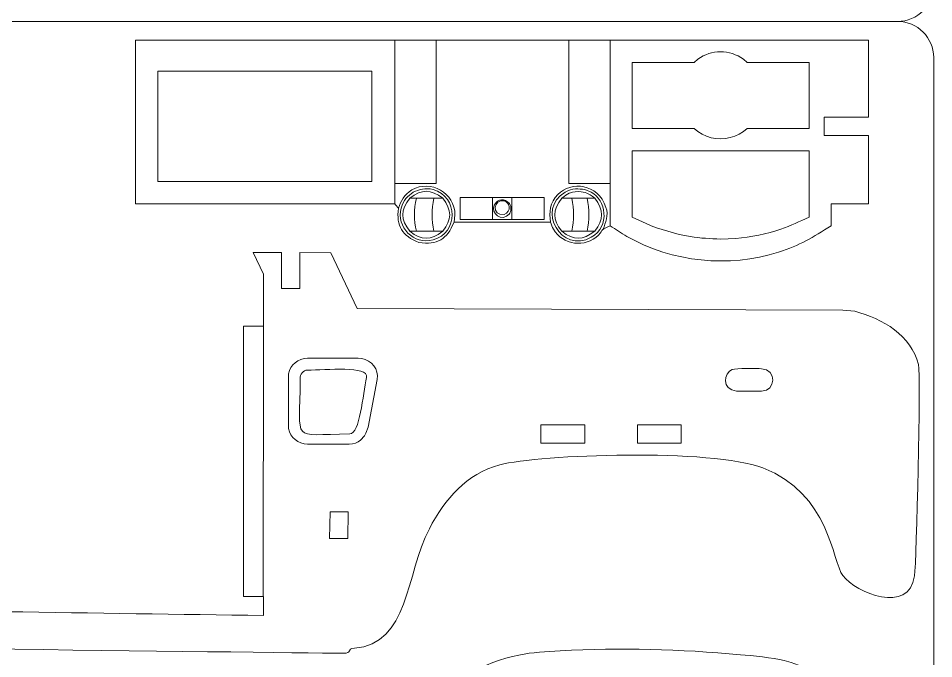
# Model space of a CAD drawing. Header units: centimetres. Extents: x -129.3 to -71.3, y -1.4 to 86.6.
# Drawn here: x -83.94 to -71.26, y 33.8 to 42.67 of the extents above; entities that cross this region are included whole.
import ezdxf

# ---------------------------------------------------------------- set-up
doc = ezdxf.new("R2010")
doc.units = ezdxf.units.CM
doc.header["$MEASUREMENT"] = 0
doc.layers.add('Camada 1', color=7, linetype='Continuous')

msp = doc.modelspace()

# ---------------------------------------------------------------- linework, layer by layer
at = {"layer": 'Camada 1', "color": 250, "lineweight": 20}
for points, knots in [([(-99.75825, 42.62823), (-100.03324, 42.62823), (-100.25825, 42.85323), (-100.25825, 43.12824), (-100.25825, 43.12824), (-100.25825, 43.12824), (-100.25825, 86.12825), (-100.25825, 86.12825), (-100.25825, 86.12825), (-100.25825, 86.40325), (-100.03324, 86.62825), (-99.75825, 86.62825), (-99.75825, 86.62825), (-99.75825, 86.62825), (-71.75824, 86.62825), (-71.75824, 86.62825), (-71.75824, 86.62825), (-71.48325, 86.62825), (-71.25825, 86.40325), (-71.25825, 86.12825), (-71.25825, 86.12825), (-71.25825, 86.12825), (-71.25825, 43.12824), (-71.25825, 43.12824), (-71.25825, 43.12824), (-71.25825, 42.85323), (-71.48325, 42.62823), (-71.75824, 42.62823)], [0, 0, 0, 0, 0.125, 0.125, 0.125, 0.125, 0.25, 0.25, 0.25, 0.25, 0.375, 0.375, 0.375, 0.375, 0.5, 0.5, 0.5, 0.5, 0.625, 0.625, 0.625, 0.625, 0.75, 0.75, 0.75, 0.75, 1, 1, 1, 1]), ([(-99.75825, -1.37179), (-99.75825, -1.37179), (-71.75824, -1.37179), (-71.75824, -1.37179), (-71.75824, -1.37179), (-71.48325, -1.37179), (-71.25825, -1.14679), (-71.25825, -0.87179), (-71.25825, -0.87179), (-71.25825, -0.87179), (-71.25825, 42.12822), (-71.25825, 42.12822), (-71.25825, 42.12822), (-71.25825, 42.40323), (-71.48325, 42.62823), (-71.75824, 42.62823), (-71.75824, 42.62823), (-71.75824, 42.62823), (-99.75825, 42.62823), (-99.75825, 42.62823), (-99.75825, 42.62823), (-100.03324, 42.62823), (-100.25825, 42.40323), (-100.25825, 42.12822), (-100.25825, 42.12822), (-100.25825, 42.12822), (-100.25825, -0.87179), (-100.25825, -0.87179), (-100.25825, -0.87179), (-100.25825, -1.14679), (-100.03324, -1.37179), (-99.75825, -1.37179)], [0, 0, 0, 0, 0.11111111, 0.11111111, 0.11111111, 0.11111111, 0.22222222, 0.22222222, 0.22222222, 0.22222222, 0.33333333, 0.33333333, 0.33333333, 0.33333333, 0.44444444, 0.44444444, 0.44444444, 0.44444444, 0.55555556, 0.55555556, 0.55555556, 0.55555556, 0.66666667, 0.66666667, 0.66666667, 0.66666667, 0.77777778, 0.77777778, 0.77777778, 0.77777778, 1, 1, 1, 1])]:
    msp.add_open_spline(points, degree=3, knots=knots, dxfattribs=at)
at = {"layer": 'Camada 1', "lineweight": 9}
for points, knots in [([(-78.39124, 39.56619), (-78.61959, 39.66076), (-78.7074, 39.78839), (-78.67397, 40.04219), (-78.67397, 40.04219), (-78.69135, 40.06259), (-78.70872, 40.08298), (-78.72611, 40.10338), (-78.72611, 40.10338), (-79.92236, 40.10338), (-81.11861, 40.10338), (-82.31486, 40.10338), (-82.31486, 40.10338), (-82.31486, 40.85811), (-82.31486, 41.61284), (-82.31486, 42.36756), (-82.31486, 42.36756), (-82.31486, 42.36756), (-72.16221, 42.36756), (-72.16221, 42.36756), (-72.16221, 42.36756), (-72.16221, 42.0123), (-72.16221, 41.65703), (-72.16221, 41.30177), (-72.16221, 41.30177), (-72.36619, 41.30177), (-72.57018, 41.30177), (-72.77416, 41.30177), (-72.77416, 41.30177), (-72.77416, 41.21677), (-72.77416, 41.13179), (-72.77416, 41.04679), (-72.77416, 41.04679), (-72.57018, 41.04679), (-72.36619, 41.04679), (-72.16221, 41.04679), (-72.16221, 41.04679), (-72.16221, 40.73233), (-72.16221, 40.41785), (-72.16221, 40.10338), (-72.16221, 40.10338), (-72.33485, 40.10338), (-72.50748, 40.10338), (-72.68012, 40.10338), (-72.68012, 40.10338), (-72.68012, 40.00139), (-72.68012, 39.8994), (-72.68012, 39.79741), (-72.68012, 39.79741), (-72.92926, 39.63851), (-73.11713, 39.52594), (-73.40684, 39.43323), (-73.40684, 39.43323), (-74.0983, 39.21197), (-74.87917, 39.29288), (-75.51058, 39.65118), (-75.51058, 39.65118), (-75.587, 39.69993), (-75.66341, 39.74867), (-75.73983, 39.79741), (-75.73983, 39.79741), (-75.91445, 39.71641), (-75.81812, 39.75299), (-75.90195, 39.66914), (-75.90195, 39.66914), (-76.08305, 39.48801), (-76.39963, 39.5297), (-76.52769, 39.75152), (-76.52769, 39.75152), (-76.54093, 39.7835), (-76.55418, 39.81547), (-76.56742, 39.84745), (-76.56742, 39.84745), (-77.01297, 39.84745), (-77.45853, 39.84745), (-77.90409, 39.84745), (-77.90409, 39.84745), (-78.00341, 39.60758), (-78.13393, 39.53233), (-78.39124, 39.56619)], [0, 0, 0, 0, 0.04761905, 0.04761905, 0.04761905, 0.04761905, 0.0952381, 0.0952381, 0.0952381, 0.0952381, 0.14285714, 0.14285714, 0.14285714, 0.14285714, 0.19047619, 0.19047619, 0.19047619, 0.19047619, 0.23809524, 0.23809524, 0.23809524, 0.23809524, 0.28571429, 0.28571429, 0.28571429, 0.28571429, 0.33333333, 0.33333333, 0.33333333, 0.33333333, 0.38095238, 0.38095238, 0.38095238, 0.38095238, 0.42857143, 0.42857143, 0.42857143, 0.42857143, 0.47619048, 0.47619048, 0.47619048, 0.47619048, 0.52380952, 0.52380952, 0.52380952, 0.52380952, 0.57142857, 0.57142857, 0.57142857, 0.57142857, 0.61904762, 0.61904762, 0.61904762, 0.61904762, 0.66666667, 0.66666667, 0.66666667, 0.66666667, 0.71428571, 0.71428571, 0.71428571, 0.71428571, 0.76190476, 0.76190476, 0.76190476, 0.76190476, 0.80952381, 0.80952381, 0.80952381, 0.80952381, 0.85714286, 0.85714286, 0.85714286, 0.85714286, 0.9047619, 0.9047619, 0.9047619, 0.9047619, 1, 1, 1, 1]), ([(-74.46775, 41.06651), (-74.46775, 41.06651), (-74.52475, 41.1015), (-74.52475, 41.1015), (-74.52475, 41.1015), (-74.52475, 41.1015), (-74.57675, 41.14351), (-74.57675, 41.14351), (-74.57675, 41.14351), (-74.57675, 41.14351), (-75.43378, 41.14351), (-75.43378, 41.14351), (-75.43378, 41.14351), (-75.43378, 41.14351), (-75.43378, 42.06153), (-75.43378, 42.06153), (-75.43378, 42.06153), (-75.43378, 42.06153), (-74.57675, 42.06153), (-74.57675, 42.06153), (-74.57675, 42.06153), (-74.57675, 42.06153), (-74.52575, 42.10454), (-74.52575, 42.10454), (-74.52575, 42.10454), (-74.33985, 42.24242), (-74.08203, 42.24208), (-73.89472, 42.10454), (-73.89472, 42.10454), (-73.89472, 42.10454), (-73.84272, 42.06153), (-73.84272, 42.06153), (-73.84272, 42.06153), (-73.84272, 42.06153), (-72.98568, 42.06153), (-72.98568, 42.06153), (-72.98568, 42.06153), (-72.98568, 42.06153), (-72.98568, 41.14351), (-72.98568, 41.14351), (-72.98568, 41.14351), (-72.98568, 41.14351), (-73.84272, 41.14351), (-73.84272, 41.14351), (-73.84272, 41.14351), (-73.84272, 41.14351), (-73.89472, 41.1015), (-73.89472, 41.1015), (-73.89472, 41.1015), (-74.04234, 40.99723), (-74.23818, 40.97377), (-74.40674, 41.0385), (-74.40674, 41.0385), (-74.40674, 41.0385), (-74.46775, 41.06651), (-74.46775, 41.06651)], [0, 0, 0, 0, 0.06666667, 0.06666667, 0.06666667, 0.06666667, 0.13333333, 0.13333333, 0.13333333, 0.13333333, 0.2, 0.2, 0.2, 0.2, 0.26666667, 0.26666667, 0.26666667, 0.26666667, 0.33333333, 0.33333333, 0.33333333, 0.33333333, 0.4, 0.4, 0.4, 0.4, 0.46666667, 0.46666667, 0.46666667, 0.46666667, 0.53333333, 0.53333333, 0.53333333, 0.53333333, 0.6, 0.6, 0.6, 0.6, 0.66666667, 0.66666667, 0.66666667, 0.66666667, 0.73333333, 0.73333333, 0.73333333, 0.73333333, 0.8, 0.8, 0.8, 0.8, 0.86666667, 0.86666667, 0.86666667, 0.86666667, 1, 1, 1, 1]), ([(-82.00906, 41.93954), (-82.00906, 41.93954), (-82.00906, 40.40947), (-82.00906, 40.40947), (-82.00906, 40.40947), (-82.00906, 40.40947), (-79.04294, 40.40947), (-79.04294, 40.40947), (-79.04294, 40.40947), (-79.04294, 40.40947), (-79.04294, 41.93954), (-79.04294, 41.93954), (-79.04294, 41.93954), (-79.04294, 41.93954), (-82.00906, 41.93954), (-82.00906, 41.93954)], [0, 0, 0, 0, 0.2, 0.2, 0.2, 0.2, 0.4, 0.4, 0.4, 0.4, 0.6, 0.6, 0.6, 0.6, 1, 1, 1, 1]), ([(-74.20974, 39.61344), (-74.35709, 39.6197), (-74.48487, 39.62409), (-74.63276, 39.64845), (-74.63276, 39.64845), (-74.82204, 39.67962), (-75.06671, 39.75141), (-75.24278, 39.82745), (-75.24278, 39.82745), (-75.24278, 39.82745), (-75.43378, 39.91946), (-75.43378, 39.91946), (-75.43378, 39.91946), (-75.43378, 39.91946), (-75.43378, 40.83749), (-75.43378, 40.83749), (-75.43378, 40.83749), (-75.43378, 40.83749), (-72.98568, 40.83749), (-72.98568, 40.83749), (-72.98568, 40.83749), (-72.98568, 40.83749), (-72.98568, 39.91946), (-72.98568, 39.91946), (-72.98568, 39.91946), (-73.12003, 39.85508), (-73.23219, 39.80012), (-73.3757, 39.75145), (-73.3757, 39.75145), (-73.56006, 39.68893), (-73.80378, 39.63849), (-73.99773, 39.62245), (-73.99773, 39.62245), (-73.99773, 39.62245), (-74.20974, 39.61344), (-74.20974, 39.61344)], [0, 0, 0, 0, 0.1, 0.1, 0.1, 0.1, 0.2, 0.2, 0.2, 0.2, 0.3, 0.3, 0.3, 0.3, 0.4, 0.4, 0.4, 0.4, 0.5, 0.5, 0.5, 0.5, 0.6, 0.6, 0.6, 0.6, 0.7, 0.7, 0.7, 0.7, 0.8, 0.8, 0.8, 0.8, 1, 1, 1, 1]), ([(-72.35297, 38.61472), (-72.35297, 38.61472), (-72.51724, 38.62958), (-72.51724, 38.62958), (-72.51724, 38.62958), (-72.51724, 38.62958), (-79.24718, 38.65431), (-79.24718, 38.65431), (-79.24718, 38.65431), (-79.24718, 38.65431), (-79.60962, 39.42545), (-79.60962, 39.42545), (-79.60962, 39.42545), (-79.60962, 39.42545), (-80.04218, 39.4269), (-80.04218, 39.4269), (-80.04218, 39.4269), (-80.04218, 39.4269), (-80.04215, 38.92817), (-80.04215, 38.92817), (-80.04215, 38.92817), (-80.04215, 38.92817), (-80.29521, 38.92817), (-80.29521, 38.92817), (-80.29521, 38.92817), (-80.29521, 38.92817), (-80.29522, 39.42771), (-80.29522, 39.42771), (-80.29522, 39.42771), (-80.29522, 39.42771), (-80.6846, 39.429), (-80.6846, 39.429), (-80.6846, 39.429), (-80.6846, 39.429), (-80.54266, 39.127), (-80.54266, 39.127), (-80.54266, 39.127), (-80.54266, 39.127), (-80.54446, 38.4078), (-80.54446, 38.4078), (-80.54446, 38.4078), (-80.54446, 38.4078), (-80.82036, 38.40779), (-80.82036, 38.40779), (-80.82036, 38.40779), (-80.82036, 38.40779), (-80.82128, 34.66535), (-80.82128, 34.66535), (-80.82128, 34.66535), (-80.82128, 34.66535), (-80.54325, 34.66535), (-80.54325, 34.66535), (-80.54325, 34.66535), (-80.54325, 34.66535), (-80.54325, 34.40153), (-80.54325, 34.40153), (-80.54325, 34.40153), (-82.86289, 34.4279), (-85.35041, 34.48348), (-87.64919, 34.48182), (-87.64919, 34.48182), (-87.64919, 34.48182), (-87.64914, 34.74753), (-87.64914, 34.74753), (-87.64914, 34.74753), (-87.64914, 34.74753), (-87.90218, 34.74758), (-87.90218, 34.74758), (-87.90218, 34.74758), (-87.90218, 34.74758), (-87.90212, 35.15247), (-87.90212, 35.15247), (-87.90212, 35.15247), (-87.90212, 35.15247), (-87.64908, 35.15245), (-87.64908, 35.15245), (-87.64908, 35.15245), (-87.64908, 35.15245), (-87.64886, 38.29508), (-87.64886, 38.29508), (-87.64886, 38.29508), (-87.64886, 38.29508), (-87.9019, 38.2951), (-87.9019, 38.2951), (-87.9019, 38.2951), (-87.9019, 38.2951), (-87.90187, 38.69932), (-87.90187, 38.69932), (-87.90187, 38.69932), (-87.90187, 38.69932), (-98.07965, 38.73713), (-98.07965, 38.73713), (-98.07965, 38.73713), (-98.06891, 37.33601), (-98.07852, 35.91434), (-98.07965, 34.51107), (-98.07965, 34.51107), (-97.84059, 34.47094), (-96.70863, 34.31648), (-96.56535, 34.32284), (-96.56535, 34.32284), (-95.64114, 34.36388), (-96.11276, 35.11115), (-95.41126, 36.03702), (-95.41126, 36.03702), (-94.9318, 36.66983), (-94.3408, 36.62228), (-93.57394, 36.64522), (-93.57394, 36.64522), (-92.92139, 36.66474), (-91.34137, 36.72071), (-90.82179, 36.29106), (-90.82179, 36.29106), (-90.09034, 35.6862), (-90.38424, 34.45081), (-89.34543, 34.16619), (-89.34543, 34.16619), (-89.34543, 34.16619), (-88.99968, 34.07145), (-88.99968, 34.07145), (-88.99968, 34.07145), (-88.32065, 33.96102), (-80.58661, 33.8934), (-79.43759, 33.87686), (-79.43759, 33.87686), (-79.30792, 33.875), (-79.39612, 33.94031), (-79.28467, 33.94817), (-79.28467, 33.94817), (-78.52678, 34.00168), (-78.57819, 34.96598), (-78.24584, 35.60165), (-78.24584, 35.60165), (-78.03126, 36.01208), (-77.72988, 36.36377), (-77.27065, 36.48684), (-77.27065, 36.48684), (-76.7318, 36.63124), (-74.3225, 36.71592), (-73.62578, 36.445), (-73.62578, 36.445), (-72.69308, 36.08232), (-72.66331, 35.14928), (-72.51747, 34.95271), (-72.51747, 34.95271), (-72.33735, 34.70993), (-71.59757, 34.41006), (-71.52396, 34.94913), (-71.52396, 34.94913), (-71.49717, 35.14529), (-71.43254, 37.72991), (-71.46958, 37.87671), (-71.46958, 37.87671), (-71.56992, 38.27435), (-71.96114, 38.51355), (-72.35297, 38.61472)], [0, 0, 0, 0, 0.025, 0.025, 0.025, 0.025, 0.05, 0.05, 0.05, 0.05, 0.075, 0.075, 0.075, 0.075, 0.1, 0.1, 0.1, 0.1, 0.125, 0.125, 0.125, 0.125, 0.15, 0.15, 0.15, 0.15, 0.175, 0.175, 0.175, 0.175, 0.2, 0.2, 0.2, 0.2, 0.225, 0.225, 0.225, 0.225, 0.25, 0.25, 0.25, 0.25, 0.275, 0.275, 0.275, 0.275, 0.3, 0.3, 0.3, 0.3, 0.325, 0.325, 0.325, 0.325, 0.35, 0.35, 0.35, 0.35, 0.375, 0.375, 0.375, 0.375, 0.4, 0.4, 0.4, 0.4, 0.425, 0.425, 0.425, 0.425, 0.45, 0.45, 0.45, 0.45, 0.475, 0.475, 0.475, 0.475, 0.5, 0.5, 0.5, 0.5, 0.525, 0.525, 0.525, 0.525, 0.55, 0.55, 0.55, 0.55, 0.575, 0.575, 0.575, 0.575, 0.6, 0.6, 0.6, 0.6, 0.625, 0.625, 0.625, 0.625, 0.65, 0.65, 0.65, 0.65, 0.675, 0.675, 0.675, 0.675, 0.7, 0.7, 0.7, 0.7, 0.725, 0.725, 0.725, 0.725, 0.75, 0.75, 0.75, 0.75, 0.775, 0.775, 0.775, 0.775, 0.8, 0.8, 0.8, 0.8, 0.825, 0.825, 0.825, 0.825, 0.85, 0.85, 0.85, 0.85, 0.875, 0.875, 0.875, 0.875, 0.9, 0.9, 0.9, 0.9, 0.925, 0.925, 0.925, 0.925, 0.95, 0.95, 0.95, 0.95, 1, 1, 1, 1]), ([(-79.93313, 37.79898), (-79.99791, 37.7988), (-80.03626, 37.7423), (-80.03605, 37.67565), (-80.03605, 37.67565), (-80.03322, 36.76684), (-80.18456, 36.91171), (-79.34706, 36.91478), (-79.34706, 36.91478), (-79.21161, 36.91528), (-79.1632, 37.45533), (-79.11648, 37.69768), (-79.11648, 37.69768), (-79.08431, 37.86454), (-79.67999, 37.79973), (-79.93313, 37.79898)], [0, 0, 0, 0, 0.2, 0.2, 0.2, 0.2, 0.4, 0.4, 0.4, 0.4, 0.6, 0.6, 0.6, 0.6, 1, 1, 1, 1]), ([(-76.09175, 36.78556), (-76.09175, 36.78556), (-76.69907, 36.78556), (-76.69907, 36.78556), (-76.69907, 36.78556), (-76.69907, 36.78556), (-76.69907, 37.04056), (-76.69907, 37.04056), (-76.69907, 37.04056), (-76.69907, 37.04056), (-76.09175, 37.04056), (-76.09175, 37.04056), (-76.09175, 37.04056), (-76.09175, 37.04056), (-76.09175, 36.78556), (-76.09175, 36.78556)], [0, 0, 0, 0, 0.2, 0.2, 0.2, 0.2, 0.4, 0.4, 0.4, 0.4, 0.6, 0.6, 0.6, 0.6, 1, 1, 1, 1]), ([(-75.36295, 37.04056), (-75.36295, 37.04056), (-75.36295, 36.78556), (-75.36295, 36.78556), (-75.36295, 36.78556), (-75.36295, 36.78556), (-74.75563, 36.78556), (-74.75563, 36.78556), (-74.75563, 36.78556), (-74.75563, 36.78556), (-74.75563, 37.04056), (-74.75563, 37.04056), (-74.75563, 37.04056), (-74.75563, 37.04056), (-75.36295, 37.04056), (-75.36295, 37.04056)], [0, 0, 0, 0, 0.2, 0.2, 0.2, 0.2, 0.4, 0.4, 0.4, 0.4, 0.6, 0.6, 0.6, 0.6, 1, 1, 1, 1]), ([(-79.37384, 35.46625), (-79.37384, 35.46625), (-79.36847, 35.83441), (-79.36847, 35.83441), (-79.36847, 35.83441), (-79.36847, 35.83441), (-79.6215, 35.83806), (-79.6215, 35.83806), (-79.6215, 35.83806), (-79.6215, 35.83806), (-79.62687, 35.46625), (-79.62687, 35.46625), (-79.62687, 35.46625), (-79.62687, 35.46625), (-79.37384, 35.46625), (-79.37384, 35.46625)], [0, 0, 0, 0, 0.2, 0.2, 0.2, 0.2, 0.4, 0.4, 0.4, 0.4, 0.6, 0.6, 0.6, 0.6, 1, 1, 1, 1]), ([(-71.64121, 31.56836), (-71.70992, 31.75632), (-71.9969, 32.5657), (-72.06923, 32.71941), (-72.06923, 32.71941), (-72.30127, 33.21249), (-72.79801, 33.64033), (-73.33127, 33.77745), (-73.33127, 33.77745), (-73.48416, 33.81676), (-73.77441, 33.84246), (-73.93429, 33.85745), (-73.93429, 33.85745), (-74.77707, 33.93306), (-75.58881, 33.9572), (-76.43439, 33.91045), (-76.43439, 33.91045), (-76.62503, 33.89991), (-76.81702, 33.89134), (-77.00441, 33.85245), (-77.00441, 33.85245), (-77.49084, 33.75149), (-77.97019, 33.50015), (-78.23845, 33.06842), (-78.23845, 33.06842), (-78.67544, 32.36513), (-78.78404, 31.6297), (-79.02448, 30.86533), (-79.02448, 30.86533), (-79.02448, 30.86533), (-79.11448, 30.58631), (-79.11448, 30.58631), (-79.11448, 30.58631), (-78.89832, 30.59385), (-78.72473, 30.62614), (-78.57147, 30.79832), (-78.57147, 30.79832), (-78.27567, 31.13063), (-78.20773, 31.82216), (-77.98144, 32.25539), (-77.98144, 32.25539), (-77.71587, 32.76383), (-77.38359, 33.09514), (-76.8104, 33.18542), (-76.8104, 33.18542), (-76.18689, 33.28363), (-74.23322, 33.32665), (-73.60028, 33.18742), (-73.60028, 33.18742), (-73.16477, 33.09162), (-72.79178, 32.84208), (-72.55624, 32.4614), (-72.55624, 32.4614), (-72.47523, 32.33048), (-72.39452, 32.13544), (-72.34324, 31.98938), (-72.34324, 31.98938), (-72.26146, 31.73434), (-72.29806, 31.59123), (-72.04423, 31.43236), (-72.04423, 31.43236), (-71.86971, 31.32313), (-71.75335, 31.31968), (-71.55521, 31.30035), (-71.55521, 31.30035), (-71.55521, 31.30035), (-71.64121, 31.56836), (-71.64121, 31.56836)], [0, 0, 0, 0, 0.05555556, 0.05555556, 0.05555556, 0.05555556, 0.11111111, 0.11111111, 0.11111111, 0.11111111, 0.16666667, 0.16666667, 0.16666667, 0.16666667, 0.22222222, 0.22222222, 0.22222222, 0.22222222, 0.27777778, 0.27777778, 0.27777778, 0.27777778, 0.33333333, 0.33333333, 0.33333333, 0.33333333, 0.38888889, 0.38888889, 0.38888889, 0.38888889, 0.44444444, 0.44444444, 0.44444444, 0.44444444, 0.5, 0.5, 0.5, 0.5, 0.55555556, 0.55555556, 0.55555556, 0.55555556, 0.61111111, 0.61111111, 0.61111111, 0.61111111, 0.66666667, 0.66666667, 0.66666667, 0.66666667, 0.72222222, 0.72222222, 0.72222222, 0.72222222, 0.77777778, 0.77777778, 0.77777778, 0.77777778, 0.83333333, 0.83333333, 0.83333333, 0.83333333, 0.88888889, 0.88888889, 0.88888889, 0.88888889, 1, 1, 1, 1])]:
    msp.add_open_spline(points, degree=3, knots=knots, dxfattribs=at)
at = {"layer": 'Camada 1', "color": 140, "lineweight": 9}
for points, knots in [([(-78.72592, 42.36755), (-78.72592, 42.36755), (-78.72592, 40.38447), (-78.72592, 40.38447), (-78.72592, 40.38447), (-78.72592, 40.38447), (-78.1509, 40.38447), (-78.1509, 40.38447), (-78.1509, 40.38447), (-78.1509, 40.38447), (-78.1509, 42.36755), (-78.1509, 42.36755)], [0, 0, 0, 0, 0.25, 0.25, 0.25, 0.25, 0.5, 0.5, 0.5, 0.5, 1, 1, 1, 1]), ([(-75.7398, 40.38447), (-75.7398, 40.38447), (-76.31482, 40.38447), (-76.31482, 40.38447), (-76.31482, 40.38447), (-76.31482, 40.38447), (-76.31482, 42.36755), (-76.31482, 42.36755)], [0, 0, 0, 0, 0.33333333, 0.33333333, 0.33333333, 0.33333333, 1, 1, 1, 1]), ([(-78.46891, 40.26248), (-78.54392, 40.20469), (-78.60646, 40.15782), (-78.63692, 40.04347), (-78.63692, 40.04347), (-78.70745, 39.77869), (-78.4596, 39.53042), (-78.1949, 39.60245), (-78.1949, 39.60245), (-77.84081, 39.69881), (-77.84219, 40.20251), (-78.1949, 40.29848), (-78.1949, 40.29848), (-78.31047, 40.32992), (-78.38038, 40.29911), (-78.46891, 40.26248)], [0, 0, 0, 0, 0.2, 0.2, 0.2, 0.2, 0.4, 0.4, 0.4, 0.4, 0.6, 0.6, 0.6, 0.6, 1, 1, 1, 1]), ([(-78.67392, 40.04246), (-78.63451, 40.14528), (-78.60101, 40.22883), (-78.48691, 40.29447), (-78.48691, 40.29447), (-78.2259, 40.44462), (-77.89089, 40.25172), (-77.89089, 39.95046), (-77.89089, 39.95046), (-77.89089, 39.95046), (-77.90389, 39.84746), (-77.90389, 39.84746)], [0, 0, 0, 0, 0.25, 0.25, 0.25, 0.25, 0.5, 0.5, 0.5, 0.5, 1, 1, 1, 1]), ([(-76.56783, 39.84746), (-76.58547, 39.98715), (-76.5809, 40.11607), (-76.46483, 40.23147), (-76.46483, 40.23147), (-76.27867, 40.41655), (-75.91353, 40.39114), (-75.7988, 40.05347), (-75.7988, 40.05347), (-75.76143, 39.94349), (-75.80303, 39.83732), (-75.8388, 39.75145)], [0, 0, 0, 0, 0.25, 0.25, 0.25, 0.25, 0.5, 0.5, 0.5, 0.5, 1, 1, 1, 1]), ([(-78.1829, 40.17947), (-78.1829, 40.17947), (-78.0599, 40.17947), (-78.0599, 40.17947), (-78.0599, 40.17947), (-78.22731, 40.30693), (-78.34681, 40.30895), (-78.51691, 40.17947), (-78.51691, 40.17947), (-78.51691, 40.17947), (-78.1829, 40.17947), (-78.1829, 40.17947)], [0, 0, 0, 0, 0.25, 0.25, 0.25, 0.25, 0.5, 0.5, 0.5, 0.5, 1, 1, 1, 1]), ([(-76.08981, 40.29848), (-76.18294, 40.3115), (-76.25959, 40.32276), (-76.36383, 40.26248), (-76.36383, 40.26248), (-76.77215, 40.02637), (-76.41509, 39.40178), (-76.00281, 39.63845), (-76.00281, 39.63845), (-75.73322, 39.79321), (-75.80191, 40.16375), (-76.00281, 40.26248), (-76.00281, 40.26248), (-76.00281, 40.26248), (-76.08981, 40.29848), (-76.08981, 40.29848)], [0, 0, 0, 0, 0.2, 0.2, 0.2, 0.2, 0.4, 0.4, 0.4, 0.4, 0.6, 0.6, 0.6, 0.6, 1, 1, 1, 1]), ([(-76.18282, 40.27447), (-76.31486, 40.25719), (-76.31556, 40.25274), (-76.41182, 40.17947), (-76.41182, 40.17947), (-76.41182, 40.17947), (-75.9548, 40.17947), (-75.9548, 40.17947), (-75.9548, 40.17947), (-76.06224, 40.26125), (-76.06513, 40.25887), (-76.18282, 40.27447)], [0, 0, 0, 0, 0.25, 0.25, 0.25, 0.25, 0.5, 0.5, 0.5, 0.5, 1, 1, 1, 1]), ([(-78.0599, 40.17947), (-77.93249, 40.01533), (-77.93082, 39.88773), (-78.0599, 39.72145), (-78.0599, 39.72145), (-78.0599, 39.72145), (-78.42591, 39.72145), (-78.42591, 39.72145), (-78.42591, 39.72145), (-78.4591, 39.87914), (-78.4591, 40.02178), (-78.42591, 40.17947)], [0, 0, 0, 0, 0.25, 0.25, 0.25, 0.25, 0.5, 0.5, 0.5, 0.5, 1, 1, 1, 1]), ([(-77.10085, 39.88346), (-77.10085, 39.88346), (-76.65484, 39.88346), (-76.65484, 39.88346), (-76.65484, 39.88346), (-76.65484, 39.88346), (-76.65484, 40.18947), (-76.65484, 40.18947), (-76.65484, 40.18947), (-76.65484, 40.18947), (-77.81689, 40.18947), (-77.81689, 40.18947), (-77.81689, 40.18947), (-77.81689, 40.18947), (-77.81689, 39.88346), (-77.81689, 39.88346), (-77.81689, 39.88346), (-77.81689, 39.88346), (-77.37087, 39.88346), (-77.37087, 39.88346)], [0, 0, 0, 0, 0.16666667, 0.16666667, 0.16666667, 0.16666667, 0.33333333, 0.33333333, 0.33333333, 0.33333333, 0.5, 0.5, 0.5, 0.5, 0.66666667, 0.66666667, 0.66666667, 0.66666667, 1, 1, 1, 1]), ([(-77.11786, 40.06746), (-77.11057, 40.01114), (-77.1202, 39.96221), (-77.17486, 39.93046), (-77.17486, 39.93046), (-77.29709, 39.85946), (-77.42144, 40.02292), (-77.32187, 40.12247), (-77.32187, 40.12247), (-77.26966, 40.17467), (-77.16338, 40.1813), (-77.11786, 40.06746)], [0, 0, 0, 0, 0.25, 0.25, 0.25, 0.25, 0.5, 0.5, 0.5, 0.5, 1, 1, 1, 1]), ([(-77.21086, 39.95346), (-77.38905, 39.93208), (-77.35458, 40.1805), (-77.21086, 40.14247), (-77.21086, 40.14247), (-77.13213, 40.12163), (-77.09634, 40.00118), (-77.21086, 39.95346)], [0, 0, 0, 0, 0.33333333, 0.33333333, 0.33333333, 0.33333333, 1, 1, 1, 1]), ([(-77.10085, 40.18947), (-77.10085, 40.18947), (-77.10085, 39.88346), (-77.10085, 39.88346), (-77.10085, 39.88346), (-77.10085, 39.88346), (-77.37087, 39.88346), (-77.37087, 39.88346), (-77.37087, 39.88346), (-77.37087, 39.88346), (-77.37087, 40.18947), (-77.37087, 40.18947)], [0, 0, 0, 0, 0.25, 0.25, 0.25, 0.25, 0.5, 0.5, 0.5, 0.5, 1, 1, 1, 1]), ([(-75.9548, 39.72145), (-76.12224, 39.59401), (-76.24169, 39.59195), (-76.41182, 39.72145), (-76.41182, 39.72145), (-76.41182, 39.72145), (-76.27382, 39.72145), (-76.27382, 39.72145), (-76.27382, 39.72145), (-76.24063, 39.87914), (-76.24063, 40.02178), (-76.27382, 40.17947)], [0, 0, 0, 0, 0.25, 0.25, 0.25, 0.25, 0.5, 0.5, 0.5, 0.5, 1, 1, 1, 1]), ([(-75.9548, 40.17947), (-75.8274, 40.01528), (-75.82573, 39.88778), (-75.9548, 39.72145), (-75.9548, 39.72145), (-75.9548, 39.72145), (-76.05981, 39.72145), (-76.05981, 39.72145), (-76.05981, 39.72145), (-76.02692, 39.87771), (-76.02692, 40.02321), (-76.05981, 40.17947)], [0, 0, 0, 0, 0.25, 0.25, 0.25, 0.25, 0.5, 0.5, 0.5, 0.5, 1, 1, 1, 1]), ([(-78.42591, 39.72145), (-78.42591, 39.72145), (-78.51691, 39.72145), (-78.51691, 39.72145), (-78.51691, 39.72145), (-78.34944, 39.59398), (-78.23004, 39.59194), (-78.0599, 39.72145)], [0, 0, 0, 0, 0.33333333, 0.33333333, 0.33333333, 0.33333333, 1, 1, 1, 1]), ([(-79.09543, 37.00908), (-79.09543, 37.00908), (-78.97001, 37.6705), (-78.97001, 37.6705), (-78.97001, 37.6705), (-78.97001, 37.6705), (-78.96502, 37.72246), (-78.96502, 37.72246), (-78.96502, 37.72246), (-78.96502, 37.72246), (-78.9717, 37.7717), (-78.9717, 37.7717), (-78.9717, 37.7717), (-78.9717, 37.7717), (-78.9887, 37.81733), (-78.9887, 37.81733), (-78.9887, 37.81733), (-78.9887, 37.81733), (-79.01466, 37.85842), (-79.01466, 37.85842), (-79.01466, 37.85842), (-79.01466, 37.85842), (-79.04824, 37.89408), (-79.04824, 37.89408), (-79.04824, 37.89408), (-79.04824, 37.89408), (-79.08808, 37.92339), (-79.08808, 37.92339), (-79.08808, 37.92339), (-79.08808, 37.92339), (-79.13283, 37.94546), (-79.13283, 37.94546), (-79.13283, 37.94546), (-79.13283, 37.94546), (-79.18115, 37.95936), (-79.18115, 37.95936), (-79.18115, 37.95936), (-79.18115, 37.95936), (-79.23168, 37.9642), (-79.23168, 37.9642), (-79.23168, 37.9642), (-79.23168, 37.9642), (-79.93449, 37.9642), (-79.93449, 37.9642), (-79.93449, 37.9642), (-79.93449, 37.9642), (-79.98198, 37.95992), (-79.98198, 37.95992), (-79.98198, 37.95992), (-79.98198, 37.95992), (-80.02672, 37.9476), (-80.02672, 37.9476), (-80.02672, 37.9476), (-80.02672, 37.9476), (-80.06796, 37.92798), (-80.06796, 37.92798), (-80.06796, 37.92798), (-80.06796, 37.92798), (-80.10491, 37.90182), (-80.10491, 37.90182), (-80.10491, 37.90182), (-80.10491, 37.90182), (-80.13686, 37.86988), (-80.13686, 37.86988), (-80.13686, 37.86988), (-80.13686, 37.86988), (-80.16301, 37.83292), (-80.16301, 37.83292), (-80.16301, 37.83292), (-80.16301, 37.83292), (-80.18262, 37.79169), (-80.18262, 37.79169), (-80.18262, 37.79169), (-80.18262, 37.79169), (-80.19495, 37.74695), (-80.19495, 37.74695), (-80.19495, 37.74695), (-80.19495, 37.74695), (-80.19923, 37.69946), (-80.19923, 37.69946), (-80.19923, 37.69946), (-80.19923, 37.69946), (-80.19923, 37.03808), (-80.19923, 37.03808), (-80.19923, 37.03808), (-80.19923, 37.03808), (-80.19495, 36.99059), (-80.19495, 36.99059), (-80.19495, 36.99059), (-80.19495, 36.99059), (-80.18261, 36.94586), (-80.18261, 36.94586), (-80.18261, 36.94586), (-80.18261, 36.94586), (-80.16299, 36.90463), (-80.16299, 36.90463), (-80.16299, 36.90463), (-80.16299, 36.90463), (-80.13682, 36.86767), (-80.13682, 36.86767), (-80.13682, 36.86767), (-80.13682, 36.86767), (-80.10489, 36.83573), (-80.10489, 36.83573), (-80.10489, 36.83573), (-80.10489, 36.83573), (-80.06792, 36.80957), (-80.06792, 36.80957), (-80.06792, 36.80957), (-80.06792, 36.80957), (-80.02669, 36.78995), (-80.02669, 36.78995), (-80.02669, 36.78995), (-80.02669, 36.78995), (-79.98196, 36.77762), (-79.98196, 36.77762), (-79.98196, 36.77762), (-79.98196, 36.77762), (-79.93449, 36.77334), (-79.93449, 36.77334), (-79.93449, 36.77334), (-79.93449, 36.77334), (-79.3571, 36.77334), (-79.3571, 36.77334), (-79.3571, 36.77334), (-79.3571, 36.77334), (-79.31235, 36.77717), (-79.31235, 36.77717), (-79.31235, 36.77717), (-79.31235, 36.77717), (-79.27108, 36.78819), (-79.27108, 36.78819), (-79.27108, 36.78819), (-79.27108, 36.78819), (-79.23347, 36.80572), (-79.23347, 36.80572), (-79.23347, 36.80572), (-79.23347, 36.80572), (-79.19972, 36.82907), (-79.19972, 36.82907), (-79.19972, 36.82907), (-79.19972, 36.82907), (-79.14454, 36.89048), (-79.14454, 36.89048), (-79.14454, 36.89048), (-79.14454, 36.89048), (-79.1235, 36.92717), (-79.1235, 36.92717), (-79.1235, 36.92717), (-79.1235, 36.92717), (-79.09543, 37.00908), (-79.09543, 37.00908)], [0, 0, 0, 0, 0.02564103, 0.02564103, 0.02564103, 0.02564103, 0.05128205, 0.05128205, 0.05128205, 0.05128205, 0.07692308, 0.07692308, 0.07692308, 0.07692308, 0.1025641, 0.1025641, 0.1025641, 0.1025641, 0.12820513, 0.12820513, 0.12820513, 0.12820513, 0.15384615, 0.15384615, 0.15384615, 0.15384615, 0.17948718, 0.17948718, 0.17948718, 0.17948718, 0.20512821, 0.20512821, 0.20512821, 0.20512821, 0.23076923, 0.23076923, 0.23076923, 0.23076923, 0.25641026, 0.25641026, 0.25641026, 0.25641026, 0.28205128, 0.28205128, 0.28205128, 0.28205128, 0.30769231, 0.30769231, 0.30769231, 0.30769231, 0.33333333, 0.33333333, 0.33333333, 0.33333333, 0.35897436, 0.35897436, 0.35897436, 0.35897436, 0.38461538, 0.38461538, 0.38461538, 0.38461538, 0.41025641, 0.41025641, 0.41025641, 0.41025641, 0.43589744, 0.43589744, 0.43589744, 0.43589744, 0.46153846, 0.46153846, 0.46153846, 0.46153846, 0.48717949, 0.48717949, 0.48717949, 0.48717949, 0.51282051, 0.51282051, 0.51282051, 0.51282051, 0.53846154, 0.53846154, 0.53846154, 0.53846154, 0.56410256, 0.56410256, 0.56410256, 0.56410256, 0.58974359, 0.58974359, 0.58974359, 0.58974359, 0.61538462, 0.61538462, 0.61538462, 0.61538462, 0.64102564, 0.64102564, 0.64102564, 0.64102564, 0.66666667, 0.66666667, 0.66666667, 0.66666667, 0.69230769, 0.69230769, 0.69230769, 0.69230769, 0.71794872, 0.71794872, 0.71794872, 0.71794872, 0.74358974, 0.74358974, 0.74358974, 0.74358974, 0.76923077, 0.76923077, 0.76923077, 0.76923077, 0.79487179, 0.79487179, 0.79487179, 0.79487179, 0.82051282, 0.82051282, 0.82051282, 0.82051282, 0.84615385, 0.84615385, 0.84615385, 0.84615385, 0.87179487, 0.87179487, 0.87179487, 0.87179487, 0.8974359, 0.8974359, 0.8974359, 0.8974359, 0.92307692, 0.92307692, 0.92307692, 0.92307692, 0.94871795, 0.94871795, 0.94871795, 0.94871795, 1, 1, 1, 1]), ([(-73.64203, 37.81846), (-73.70941, 37.82249), (-73.99967, 37.82684), (-74.049, 37.80783), (-74.049, 37.80783), (-74.16321, 37.76382), (-74.20139, 37.5273), (-73.98863, 37.50875), (-73.98863, 37.50875), (-73.98863, 37.50875), (-73.64203, 37.50875), (-73.64203, 37.50875), (-73.64203, 37.50875), (-73.44277, 37.50875), (-73.43277, 37.80597), (-73.64203, 37.81846)], [0, 0, 0, 0, 0.2, 0.2, 0.2, 0.2, 0.4, 0.4, 0.4, 0.4, 0.6, 0.6, 0.6, 0.6, 1, 1, 1, 1])]:
    msp.add_open_spline(points, degree=3, knots=knots, dxfattribs=at)
for points in [[(-75.7398, 39.79745), (-75.7398, 40.65415), (-75.7398, 41.51085), (-75.7398, 42.36755)], [(-78.72592, 40.10346), (-78.72592, 40.10346), (-78.72592, 40.38447), (-78.72592, 40.38447)], [(-78.51691, 40.17947), (-78.64449, 40.01507), (-78.6464, 39.88829), (-78.51691, 39.72145)], [(-78.1829, 39.72145), (-78.21609, 39.87914), (-78.21609, 40.02178), (-78.1829, 40.17947)], [(-76.41182, 40.17947), (-76.53941, 40.01512), (-76.54129, 39.88824), (-76.41182, 39.72145)], [(-76.05981, 39.72145), (-76.05981, 39.72145), (-76.27382, 39.72145), (-76.27382, 39.72145)], [(-80.54446, 38.4078), (-80.54446, 38.4078), (-80.54644, 34.66535), (-80.54644, 34.66535)]]:
    msp.add_open_spline(points, degree=3, dxfattribs=at)

doc.saveas('drawing.dxf')
